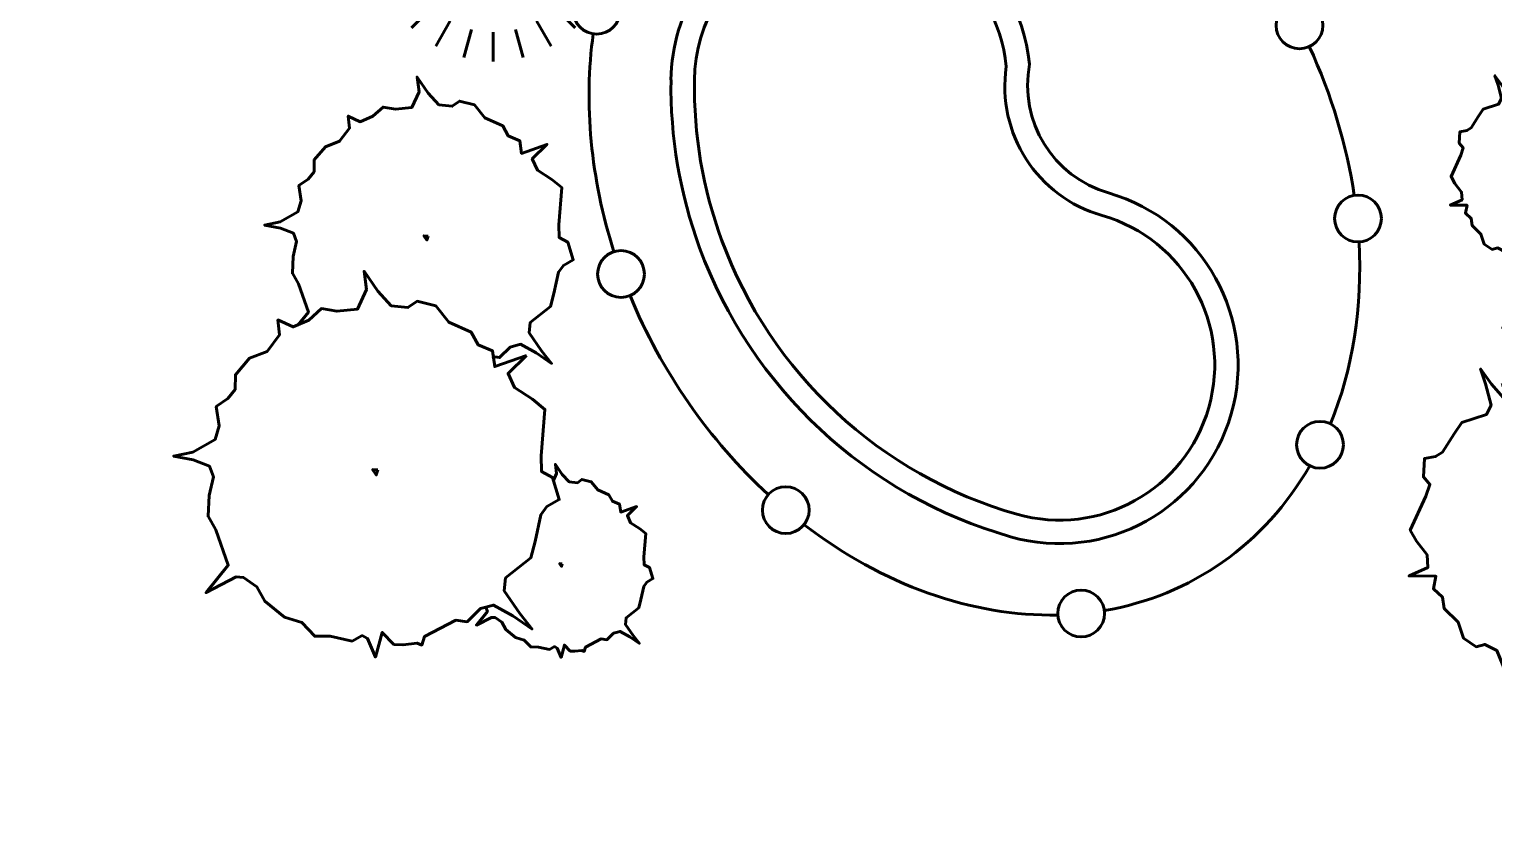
# Model space of a CAD drawing. Header units: inches. Extents: x -344 to 750, y -84 to 471.
# Drawn here: x -344.2 to 31.3, y -84.2 to 121 of the extents above; entities that cross this region are included whole.
import ezdxf

# ---------------------------------------------------------------- set-up
doc = ezdxf.new("R2010")
doc.units = ezdxf.units.IN
doc.header["$MEASUREMENT"] = 0
for name, color, linetype, lineweight in [('L-PLNT-TREE', 90, 'Continuous', 60), ('L-SITE-POOL', 150, 'Continuous', 60), ('L-WALK', 7, 'Continuous', 60)]:
    doc.layers.add(name, color=color, linetype=linetype, lineweight=lineweight)

# ---------------------------------------------------------------- blocks, each defined once
blk = doc.blocks.new('CLUMP_OF_TREES_BUSHES')
for points in [[(-10.81988188976359, 55.5974409448813), (-9.08267716535384, 57.50590551181071), (-9.9842519685036, 62.51181102362147), (-8.782480314960303, 65.97736220472352), (-3.375984251968302, 68.67322834645626), (2.630905511811218, 70.98326771653473), (-2.775590551180783, 70.59842519684962), (-10.28444881889713, 70.59842519684962), (-12.98720472440901, 72.90846456692853), (-13.58858267716523, 81.76476377952645), (-16.59153543307019, 85.23031496062895), (-21.6978346456691, 90.62106299212526), (-22.59940944881842, 93.3169291338571), (-22.29921259842488, 97.16732283464471), (-28.3061023622044, 99.09251968503807), (-31.31003937007851, 97.55216535432938), (-34.91338582677099, 99.86318897637699), (-44.82578740157393, 107.9488188976369), (-49.03051181102309, 106.7942913385815), (-54.43700787401509, 104.4832677165344), (-58.64173228346379, 105.2539370078728), (-59.84350393700709, 112.1850393700774), (-62.24606299212498, 103.3287401574795), (-66.15059055118014, 105.2539370078728), (-69.75590551181003, 102.9429133858257), (-73.6604330708652, 103.3287401574795), (-79.36712598425073, 99.86318897637699), (-85.07381889763673, 99.47736220472318), (-88.97834645669144, 96.01181102362112), (-88.97834645669144, 92.93208661417198), (-91.98228346456555, 89.46653543306992), (-97.38877952755756, 88.69586614173146), (-103.9960629921246, 88.69586614173146), (-99.4911417322819, 86.38582677165253), (-96.48720472440824, 81.37992125984178), (-99.19094488188837, 76.37401574803059), (-102.1938976377938, 73.29330708661364), (-101.5935039370067, 68.67322834645626), (-102.4940944881878, 64.05216535433016), (-106.3996062992112, 61.74212598425125), (-102.7942913385813, 59.81692913385744), (-100.9931102362192, 54.42618110236202), (-102.1938976377938, 49.42027559055082), (-100.6919291338569, 43.64370078740115), (-97.38877952755756, 41.33366141732268), (-96.48720472440824, 38.25295275590528), (-96.48720472440824, 34.40255905511767), (-91.68110236220332, 32.09251968503921), (-89.27854330708543, 29.01181102362181), (-89.8789370078725, 22.08070866141725), (-91.98228346456555, 17.07480314960605), (-88.07775590551039, 20.92519685039366), (-84.17224409448696, 23.62106299212595), (-81.16929133858156, 22.85039370078747), (-77.56496062992036, 18.99999999999986), (-73.05905511810897, 15.53444881889735), (-68.85433070866073, 15.14960629921269), (-58.94291338582603, 12.45374015748041), (-57.33661417322757, 6.962598425196835)], [(58.51181102362166, 5.179133858267822), (59.97637795275534, 4.781496062992241), (61.66535433070796, -0.9950787401574361), (62.41633858267638, 4.781496062992241), (63.16732283464525, 5.744094488189144), (65.7952755905508, 6.706692913386047), (68.61122047243995, 6.465551181102245), (72.74114173228278, 7.66929133858295), (75.18208661417255, 9.594488188976309), (78.37303149606245, 10.07578740157476), (79.87499999999929, 12.24212598425192), (82.6909448818889, 14.88877952755928), (82.87893700787295, 16.81496062992134), (83.81692913385761, 17.29625984251934), (87.19586614173159, 16.57381889763754), (84.37992125984152, 19.9429133858267), (87.19586614173159, 20.42421259842515), (88.13484251968406, 21.62795275590541), (89.26082677165232, 23.79330708661386), (90.01181102362119, 24.27460629921232), (89.07381889763697, 25.47834645669302), (89.82381889763668, 31.49507874015735), (91.13779527558947, 32.93897637795271), (90.5748031496051, 36.06791338582632), (91.32578740157396, 38.23326771653522), (94.70472440944793, 39.91830708661394), (98.45964566929047, 41.36220472440884), (95.0807086614165, 41.12106299212549), (90.3877952755893, 41.12106299212549), (88.69783464566841, 42.56496062992084), (88.32283464566856, 48.10137795275542), (86.44488188976317, 50.26673228346433), (83.25393700787325, 53.63582677165304), (82.6909448818889, 55.32086614173175), (82.87893700787295, 57.72736220472401), (79.12401574803087, 58.93011811023556), (77.24704724409374, 57.96751968503866), (74.99409448818804, 59.41141732283401), (68.79921259842446, 64.46555118110189), (66.17125984251891, 63.74409448818833), (62.79232283464494, 62.30019685039343), (60.16338582677113, 62.78149606299143), (59.41338582677097, 67.1131889763775), (57.91141732283414, 61.57775590551118), (55.47047244094439, 62.78149606299143), (53.2185039370074, 61.33759842519608), (50.77755905511764, 61.57775590551118), (47.21062992125962, 59.41141732283401), (43.64468503936985, 59.17125984251891), (41.2037401574801, 57.0049212598422), (41.2037401574801, 55.0797244094484), (39.32677165354296, 52.91437007873994), (35.947834645669, 52.43307086614148), (31.81791338582661, 52.43307086614148), (34.63287401574797, 50.98917322834613), (36.0639763779524, 48.60334645669264)]]:
    blk.add_lwpolyline(points)
for points in [[(-4.50492125984224, 65.46062992125887), (-7.508858267716352, 54.39074803149582), (-12.38976377952715, 56.79724409448764), (-16.89566929133855, 53.90944881889737), (-21.77657480314934, 54.39074803149582), (-28.90944881889714, 50.05905511810976), (-36.04330708661363, 49.57775590551131), (-40.92421259842443, 45.24507874015698), (-40.92421259842443, 41.39468503936982), (-44.67814960629826, 37.0629921259842), (-51.43602362204664, 36.10039370078685), (-59.69586614173141, 36.10039370078685), (-54.06496062992045, 33.21161417322789), (-50.31003937007792, 26.95472440944891), (-53.68897637795189, 20.69783464566904), (-57.44389763779442, 16.84645669291317), (-56.692913385826, 11.0708661417322), (-57.81889763779427, 5.295275590551225), (-62.69980314960552, 2.407480314960963), (-58.19488188976283, 0), (-55.94192913385714, -6.738188976377876), (-57.44389763779442, -12.99507874015685), (-55.56594488188902, -20.21555118110188), (-51.43602362204664, -23.10334645669259), (-50.31003937007792, -26.95374015747976), (-50.31003937007792, -31.76673228346405), (-44.3031496062984, -34.65551181102302), (-41.29921259842474, -38.50590551181063), (-42.05019685039316, -47.16929133858186), (-44.67814960629826, -53.42716535432999), (-39.79724409448746, -48.61318897637722), (-34.91633858267666, -45.24409448818828), (-31.16240157480283, -46.20669291338518), (-26.65649606299144, -51.02066929133796), (-21.02559055118048, -55.35236220472358), (-15.76870078740112, -55.83366141732203), (-3.378937007873968, -59.20275590551097), (0, -70.75492125984161), (1.50196850393728, -59.20275590551097), (3.003937007874112, -57.27755905511716), (8.259842519685217, -55.35236220472358), (13.89173228346443, -55.83366141732203), (22.15157480314965, -53.42716535432999), (27.03248031496045, -49.5757874015739), (33.41437007873982, -48.61318897637722), (36.41830708661394, -44.28149606299138), (42.0501968503936, -38.98720472440886), (42.42519685039345, -35.13681102362147), (44.30314960629885, -34.17421259842479), (51.06102362204678, -35.6181102362197), (45.42913385826712, -28.87893700787356), (51.06102362204678, -27.91633858267666), (52.93799212598392, -25.5098425196844), (55.19094488188917, -21.17814960629878), (56.692913385826, -20.21555118110188), (54.81496062992061, -17.80905511810963), (56.31692913385789, -5.775590551180972), (58.94488188976344, -2.887795275590262), (57.81889763779472, 3.370078740157418), (59.32086614173156, 7.701771653543483), (66.07874015747949, 11.0708661417322), (73.58759842519629, 13.95866141732291), (66.8297244094479, 13.47736220472446), (57.44389763779487, 13.47736220472446), (54.0649606299209, 16.36515748031517), (53.31397637795248, 27.43602362204691), (49.55905511810995, 31.76771653543298), (43.17618110236187, 38.50688976377911), (42.0501968503936, 41.87598425196828), (42.42519685039345, 46.68897637795234), (34.91633858267666, 49.09645669291286), (31.16240157480283, 47.17027559055079), (26.65649606299189, 50.05905511810976), (14.26673228346429, 60.16633858267635), (9.010826771653631, 58.72244094488144), (2.252952755905696, 55.83464566929073), (-3.003937007873664, 56.79724409448764)], [(-57.14074803149521, 60.97145669291277), (-58.04133858267627, 59.81692913385744), (-56.23917322834546, 59.81692913385744)], [(61.1023622047236, 35.10531496062986), (60.53937007873969, 34.38287401574761), (61.66535433070796, 34.38287401574761)], [(-1.125984251968272, 1.444881889763612), (-2.252952755905248, 0), (0, 0)]]:
    blk.add_lwpolyline(points, close=True)
blk = doc.blocks.new('SWIMPOOL')
for p, q in [((-6.072384, 213.632584), (-8.072262, 213.632584)), ((-6.072384, 211.132553), (-8.072262, 211.132553)), ((-6.072384, 214.68544), (11.927616, 214.68544)), ((-6.072384, 181.108017), (-6.072384, 214.68544)), ((11.927616, 181.108017), (11.927616, 214.68544)), ((11.927616, 213.632584), (13.927616, 213.632584)), ((11.927616, 211.132553), (13.927616, 211.132553)), ((-6.072384, 189.632584), (-8.072262, 189.632584)), ((11.927616, 189.632584), (13.927616, 189.632584)), ((-6.072384, 187.132553), (-8.072262, 187.132553)), ((-6.072384, 181.108017), (-6.072384, 130.685349)), ((11.927616, 187.132553), (13.927616, 187.132553)), ((11.927616, 181.108017), (11.927616, 130.685349)), ((11.927616, 130.685349), (-6.072384, 130.685349))]:
    blk.add_line(p, q)
for centre, radius, start, end in [((-8.07236, 212.382553), 2.635812, 40.644085, 319.842957), ((-8.072395, 212.382553), 1.250031, 89.99388100000002, 270.0061040000001), ((13.92766, 212.382538), 2.635874, 220.155823, 139.356628), ((13.927629, 212.382568), 1.250015, 269.99942, 90.00057200000002), ((-8.07236, 188.382553), 2.635812, 40.644085, 319.842957), ((-8.072402, 188.382568), 1.250015, 89.993576, 270.006409), ((13.92766, 188.382538), 2.635874, 220.155823, 139.356628), ((13.927634, 188.382568), 1.250015, 269.999176, 90.000832), ((2.927643, 86.486725), 92.198639, 95.60188299999999, 194.42305), ((2.927514, 86.486595), 92.198776, 21.000029, 84.39808700000002), ((2.927634, 86.486725), 80.198631, 96.44339000000001, 194.42305), ((2.927542, 86.48661), 80.198753, 21.000029, 83.55658), ((-135.078934, 33.51096), 228.006561, 359.999969, 20.999994), ((-135.079224, 33.510925), 240.006851, 0, 20.999975), ((-135.815491, 33.993782), 57.59553100000001, 306.408844, 30.842587), ((-135.079117, 33.510876), 68.770645, 306.100006, 28.675997), ((-135.079147, 33.510937), 228.00676, 306.100006, 359.999969), ((-135.079147, 33.510937), 240.006775, 306.100006, 359.999969), ((-47.649044, -86.385651), 91.618011, 126.100014, 306.100006), ((-47.649048, -86.38565799999999), 79.61801899999999, 126.100014, 306.100006)]:
    blk.add_arc(centre, radius, start, end)
blk = doc.blocks.new('evergreen')
for p, q in [((-5.688416, 21.558167), (-7.625610000000001, 28.787781)), ((0.08862300000000001, 22.291443), (0.08862300000000001, 29.776062)), ((5.658386, 21.558167), (7.595581, 28.787781)), ((-11.078857, 19.354675), (-14.821167, 25.836548)), ((11.048828, 19.354675), (14.791138, 25.836548)), ((-15.715271, 15.831116), (-21.007751, 21.123596)), ((15.685272, 15.831116), (20.977692, 21.123596)), ((-19.281799, 11.2276), (-25.763672, 14.96991)), ((19.25174, 11.2276), (25.733673, 14.96991)), ((-21.535278, 5.85791), (-28.764893, 7.795044)), ((21.505219, 5.85791), (28.734833, 7.795044)), ((22.292206, 0.087891), (29.776825, 0.087891)), ((-22.322205, -0.119385), (-29.806824, -0.119385)), ((-21.535278, -5.889343), (-28.764893, -7.826538)), ((21.50528, -5.889343), (28.734833, -7.826538)), ((-19.281799, -11.259094), (-25.763672, -15.001404)), ((19.25174, -11.259094), (25.733673, -15.001404)), ((-15.715271, -15.86261), (-21.007751, -21.155029)), ((15.685272, -15.86261), (20.977692, -21.155029)), ((-11.078857, -19.386108), (-14.821167, -25.868042)), ((-5.688416, -21.5896), (-7.625610000000001, -28.819275)), ((-0.118652, -22.322937), (-0.118652, -29.807556)), ((5.658386, -21.5896), (7.595581, -28.819275)), ((11.048828, -19.386108), (14.791138, -25.868042))]:
    blk.add_line(p, q)
blk.add_circle((0, 0), 6)

msp = doc.modelspace()

# ---------------------------------------------------------------- linework, layer by layer
at = {"layer": 'L-WALK'}
for centre in [(-198.75, 125.75), (-18.5, 122), (-3.5, 72.5), (-192.5, 58.25), (-13.25, 14.5), (-150.25, -2.25), (-74.5, -28.75)]:
    msp.add_circle(centre, 6, dxfattribs=at)
for start_param, end_param in [(7.079635195178899, 7.590265909695026), (10.5388375075747, 10.88752372483775), (9.977378191465949, 10.43106220875328), (7.694049248270916, 8.234732099670873), (9.14312153557224, 9.855118141958185), (8.341305116410282, 9.017272003919317)]:
    msp.add_ellipse((-101.875, 81.875), major_axis=(-57.875, 101.125), ratio=0.792159600456126, start_param=start_param, end_param=end_param, dxfattribs=at)

# ---------------------------------------------------------------- block references
at = {"layer": 'L-PLNT-TREE'}
msp.add_blockref('evergreen', (-225.1931773915976, 142.5575529816306), dxfattribs=at)
for p, xscale, yscale, zscale, rotation in [((80, 45.25), 0.7500000000000001, 0.7500000000000001, 0.7500000000000001, 104.3634703480178), ((-255.25, 6.75), 0.75, 0.75, 0.75, 304.605896879392)]:
    msp.add_blockref('CLUMP_OF_TREES_BUSHES', p, dxfattribs=dict(at, xscale=xscale, yscale=yscale, zscale=zscale, rotation=rotation))
at = {"layer": 'L-SITE-POOL', "xscale": -0.5, "yscale": 0.5, "zscale": 0.5, "rotation": 20.16687832638224}
msp.add_blockref('SWIMPOOL', (-117.308919092824, 67.308919092824), dxfattribs=at)

doc.saveas('drawing.dxf')
